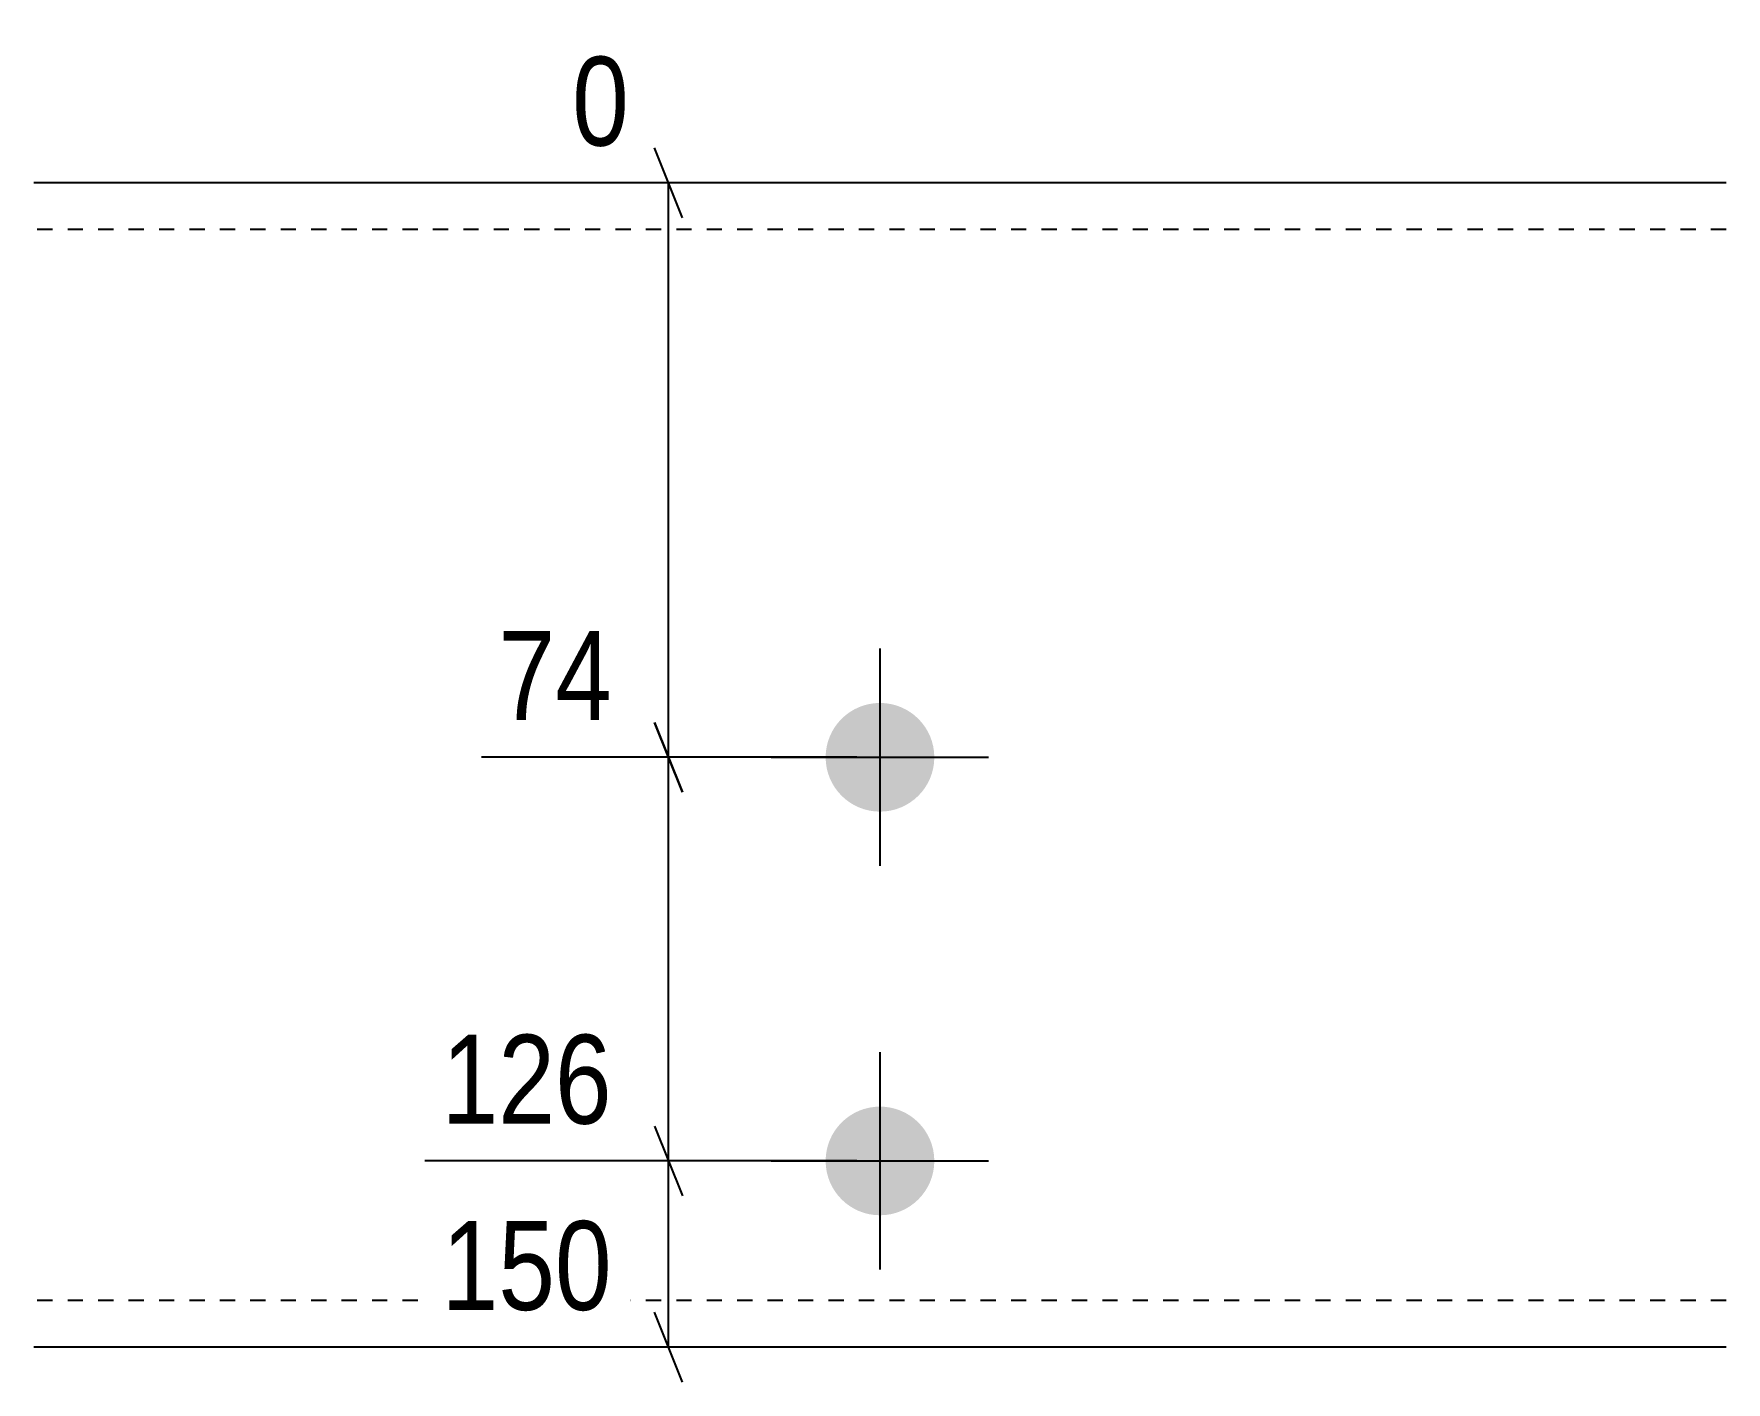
# Model space of a CAD drawing. Header units: millimetres. Extents: x 3 to 26720, y 5 to 888.
# Drawn here: x 16896 to 17114, y 37.7 to 211.4 of the extents above; entities that cross this region are included whole.
import ezdxf

# ---------------------------------------------------------------- set-up
doc = ezdxf.new("R2010")
doc.units = ezdxf.units.MM
doc.linetypes.add('DXK_LINE_DOT2', pattern=[3.9198, 1.9599, -1.9599])
doc.layers.add('MÅLSÆTNING', color=7, linetype='Continuous')
doc.layers.add('STÅL', color=7, linetype='Continuous')
doc.styles.add('Arial Narrow', font='ARIALN.TTF', dxfattribs={"height": 0.2})

msp = doc.modelspace()

# ---------------------------------------------------------------- hatches: boundary and pattern name
at = {"layer": 'STÅL', "linetype": 'Continuous'}
for points in [[(17005, 125.2, -1), (17005, 111.2, -1)], [(17005, 73.2, -1), (17005, 59.2, -1)]]:
    msp.add_hatch(color=96, dxfattribs=at).paths.add_polyline_path(points)

# ---------------------------------------------------------------- linework, layer by layer
at = {"layer": 'MÅLSÆTNING', "color": 7, "linetype": 'Continuous'}
for p, q in [((16979.57, 187.7), (16975.97, 196.7)), ((16995.09, 192.2), (16965.35, 192.2)), ((16977.77, 118.2), (16977.77, 192.2)), ((16975.97, 122.7), (16979.57, 113.7)), ((16979.57, 113.7), (16975.97, 122.7)), ((17002, 118.2), (16953.67, 118.2)), ((17002, 118.2), (16953.67, 118.2)), ((16977.77, 66.2), (16977.77, 118.2)), ((16975.97, 70.7), (16979.57, 61.7)), ((16975.97, 70.7), (16979.57, 61.7)), ((17002, 66.2), (16946.36, 66.2)), ((17002, 66.2), (16946.36, 66.2)), ((16977.77, 42.2), (16977.77, 66.2)), ((16979.57, 37.7), (16975.97, 46.7)), ((16990.36, 42.2), (16946.36, 42.2))]:
    msp.add_line(p, q, dxfattribs=at)
at = {"layer": 'STÅL', "color": 2, "linetype": 'Continuous'}
for p, q in [((17114, 192.2), (16896, 192.2)), ((17114, 42.2), (16896, 42.2))]:
    msp.add_line(p, q, dxfattribs=at)
at = {"layer": 'STÅL', "color": 7, "linetype": 'DXK_LINE_DOT2'}
for p, q in [((17114, 186.2), (16896, 186.2)), ((17114, 48.2), (16896, 48.2))]:
    msp.add_line(p, q, dxfattribs=at)
at = {"layer": 'STÅL', "color": 96, "linetype": 'Continuous'}
for p, q in [((17005, 132.2), (17005, 104.2)), ((16991, 118.2), (17019, 118.2)), ((17005, 80.2), (17005, 52.2)), ((16991, 66.2), (17019, 66.2))]:
    msp.add_line(p, q, dxfattribs=at)

# ---------------------------------------------------------------- wipeouts: each hides what was drawn before it
at = {"color": 0, "linetype": 'Continuous'}
for points in [[(16972.88, 120.6), (16972.88, 137.4), (16953.46, 137.4), (16953.46, 120.6)], [(16972.88, 68.6), (16972.88, 85.4), (16946.14, 85.4), (16946.14, 68.6)]]:
    msp.add_wipeout(points, dxfattribs=at).dxf.layer = 'MÅLSÆTNING'

# ---------------------------------------------------------------- next in the draw order: texts
at = {"layer": 'MÅLSÆTNING', "color": 3, "linetype": 'Continuous', "style": 'Arial Narrow'}
for s, p in [('74', (16955.86, 123)), ('126', (16948.54, 71))]:
    msp.add_text(s, height=11.453, dxfattribs=at).set_placement(p)

# ---------------------------------------------------------------- next in the draw order: wipeouts: each hides what was drawn before it
at = {"color": 0, "linetype": 'Continuous'}
for points in [[(16975.07, 194.6), (16975.07, 211.4), (16962.95, 211.4), (16962.95, 194.6)], [(16972.88, 44.6), (16972.88, 61.4), (16946.14, 61.4), (16946.14, 44.6)]]:
    msp.add_wipeout(points, dxfattribs=at).dxf.layer = 'MÅLSÆTNING'

# ---------------------------------------------------------------- next in the draw order: texts
at = {"layer": 'MÅLSÆTNING', "color": 3, "linetype": 'Continuous', "style": 'Arial Narrow'}
for s, height, p in [('0', 11.45, (16965.35, 197)), ('150', 11.453, (16948.54, 47))]:
    msp.add_text(s, height=height, dxfattribs=at).set_placement(p)

doc.saveas('drawing.dxf')
